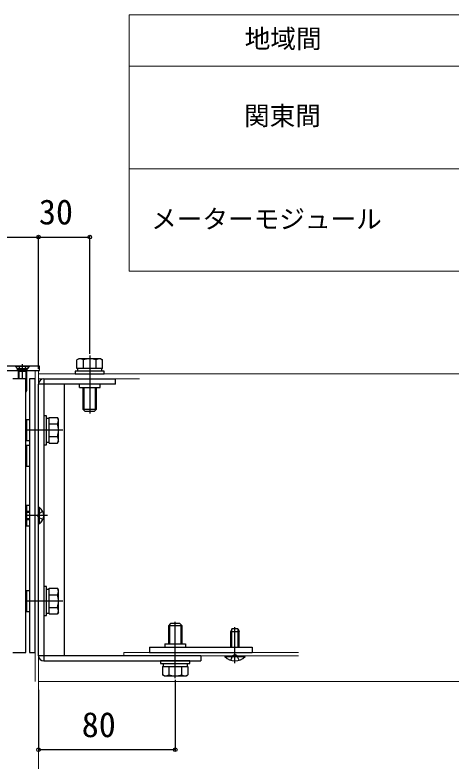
# Model space of a CAD drawing. Units: millimetres, scale not verified. Extents: x -875 to 875, y -1304 to 1298.
# Drawn here: x -643.8 to -388.4, y -386.7 to 49.9 of the extents above; entities that cross this region are included whole.
import ezdxf
from ezdxf.enums import TextEntityAlignment as Align

# ---------------------------------------------------------------- set-up
doc = ezdxf.new("R2010")
doc.units = ezdxf.units.MM
doc.header["$LTSCALE"] = 8
doc.layers.add('0-1_TABLE1', color=7, linetype='Continuous', lineweight=18)
doc.layers.add('0-4_YKK_12', color=2, linetype='Continuous', lineweight=18)
doc.layers.add('0-5_YKK_13', color=4, linetype='Continuous')
doc.layers.add('0-6_YKK_D', color=6, linetype='Continuous')
doc.styles.add('ＭＳ ゴシック', font='')
doc.styles.get('ＭＳ ゴシック').set_extended_font_data('MS Gothic')

msp = doc.modelspace()

# ---------------------------------------------------------------- linework, layer by layer
at = {"layer": '0-1_TABLE1'}
for p, q in [((-577, 49.9), (-7, 49.9)), ((-577, 49.9), (-577, -100.1)), ((-577, 19.9), (-7, 19.9)), ((-577, -40.1), (-7, -40.1)), ((-577, -100.1), (-7, -100.1))]:
    msp.add_line(p, q, dxfattribs=at)
at = {"layer": '0-4_YKK_12'}
for p, q in [((-660.45, -158.1), (-630, -158.1)), ((-632, -158.1), (-632, -340.1)), ((-630, -776.1), (-630, -158.1)), ((-630, -160.1), (60, -160.1)), ((-630, -160.1), (-630, -340.1)), ((-630, -163.1), (-570.913, -163.1)), ((-580, -323.1), (-477.745, -323.1)), ((-580, -325.1), (-580, -323.1)), ((-580, -325.1), (-477.745, -325.1)), ((-630, -340.1), (60, -340.1))]:
    msp.add_line(p, q, dxfattribs=at)
at = {"layer": '0-5_YKK_13'}
for p, q in [((-606.5, -151.4), (-607.506, -151.981)), ((-607.506, -156.9), (-607.506, -151.981)), ((-593.5, -151.4), (-606.5, -151.4)), ((-603.753, -156.9), (-603.753, -151.981)), ((-600, -149.409), (-600, -183.363)), ((-596.247, -156.9), (-596.247, -151.981)), ((-593.5, -151.4), (-592.494, -151.981)), ((-592.494, -156.9), (-592.494, -151.981)), ((-643.75, -155.6), (-642.25, -157.1)), ((-643.5, -155.55), (-635.5, -155.55)), ((-643.5, -155.55), (-643.5, -155.85)), ((-642.15, -157.2), (-643.5, -155.85)), ((-642.25, -158.1), (-642.25, -157.1)), ((-636.75, -157.1), (-642.25, -157.1)), ((-641.75, -155.55), (-640.645, -157.766)), ((-639.5, -154.524), (-639.5, -163.1)), ((-635.25, -155.6), (-636.75, -157.1)), ((-636.75, -158.1), (-636.75, -157.1)), ((-635.5, -155.55), (-635.5, -155.85)), ((-592.494, -156.9), (-607.506, -156.9)), ((-596, -156.9), (-604, -156.9)), ((-592.95, -158.5), (-592.95, -156.9)), ((-642, -158.6), (-641.887, -158.149)), ((-642, -158.6), (-642, -163.1)), ((-642, -158.6), (-637, -158.6)), ((-641.567, -158.6), (-641.91, -157.586)), ((-637.094, -157.6), (-641.906, -157.6)), ((-641.567, -158.6), (-641.567, -163.1)), ((-640.645, -157.766), (-639.5, -158.375)), ((-637.433, -158.6), (-637.09, -157.586)), ((-637.433, -158.6), (-637.433, -170.77)), ((-637, -158.6), (-637.113, -158.149)), ((-637, -158.6), (-637, -169.85)), ((-627, -163.1), (-627, -166.1)), ((-627, -163.1), (-585, -163.1)), ((-585, -166.1), (-585, -163.1)), ((-637, -169.85), (-637.5, -170.912)), ((-637, -169.85), (-637.5, -169.85)), ((-630, -325.1), (-630, -166.1)), ((-585, -166.1), (-630, -166.1)), ((-615, -166.1), (-615, -325.1)), ((-606, -168.1), (-606, -166.1)), ((-606, -168.1), (-594, -168.1)), ((-604, -168.1), (-604, -180.7)), ((-603.352, -181.348), (-603.352, -168.1)), ((-596.648, -181.348), (-596.648, -168.1)), ((-596, -180.7), (-596, -168.1)), ((-594, -168.1), (-594, -166.1)), ((-604, -180.7), (-596, -180.7)), ((-602.8, -181.9), (-604, -180.7)), ((-602.8, -181.9), (-597.2, -181.9)), ((-597.2, -181.9), (-596, -180.7)), ((-623.8, -185.594), (-618.881, -185.594)), ((-623.8, -200.606), (-623.8, -185.594)), ((-618.3, -186.6), (-618.881, -185.594)), ((-618.3, -199.6), (-618.3, -186.6)), ((-637, -189.1), (-637.5, -189.1)), ((-637.5, -189.748), (-637, -189.748)), ((-623.8, -197.1), (-623.8, -189.1)), ((-623.8, -189.347), (-618.881, -189.347)), ((-615.8, -193.1), (-637.5, -193.1)), ((-637.5, -196.452), (-637, -196.452)), ((-637.5, -197.1), (-637, -197.1)), ((-625.4, -200.15), (-623.8, -200.15)), ((-623.8, -196.853), (-618.881, -196.853)), ((-623.8, -200.606), (-618.881, -200.606)), ((-618.3, -199.6), (-618.881, -200.606)), ((-630, -247.85), (-630, -238.35)), ((-635, -240.6), (-637.5, -240.6)), ((-635, -241.254), (-637.5, -241.254)), ((-624.717, -243.1), (-637.5, -243.1)), ((-635, -244.946), (-637.5, -244.946)), ((-635, -245.6), (-637.5, -245.6)), ((-629.491, -247.85), (-630, -247.85)), ((-623.8, -285.594), (-618.881, -285.594)), ((-623.8, -300.606), (-623.8, -285.594)), ((-618.3, -286.6), (-618.881, -285.594)), ((-618.3, -299.6), (-618.3, -286.6)), ((-637, -289.1), (-637.5, -289.1)), ((-637.5, -289.748), (-637, -289.748)), ((-623.8, -297.1), (-623.8, -289.1)), ((-623.8, -289.347), (-618.881, -289.347)), ((-615.8, -293.1), (-637.5, -293.1)), ((-637.5, -296.452), (-637, -296.452)), ((-623.8, -296.853), (-618.881, -296.853)), ((-637.5, -297.1), (-637, -297.1)), ((-625.4, -300.15), (-623.8, -300.15)), ((-623.8, -300.606), (-618.881, -300.606)), ((-618.3, -299.6), (-618.881, -300.606)), ((-550, -338.25), (-550, -305.205)), ((-552.8, -306.3), (-554, -307.5)), ((-554, -307.5), (-554, -318.1)), ((-546, -307.5), (-554, -307.5)), ((-553.352, -306.852), (-553.352, -318.1)), ((-547.2, -306.3), (-552.8, -306.3)), ((-547.2, -306.3), (-546, -307.5)), ((-546.648, -306.852), (-546.648, -318.1)), ((-546, -318.1), (-546, -307.5)), ((-516.7, -309.1), (-517.5, -310.8)), ((-516.846, -320.1), (-516.846, -309.41)), ((-516.7, -309.1), (-513.3, -309.1)), ((-515, -329.414), (-515, -308.432)), ((-513.3, -309.1), (-512.5, -310.8)), ((-513.154, -320.1), (-513.154, -309.41)), ((-512.5, -320.1), (-512.5, -310.8)), ((-556, -318.1), (-544, -318.1)), ((-556, -318.1), (-556, -320.1)), ((-544, -318.1), (-544, -320.1)), ((-565, -320.1), (-505, -320.1)), ((-565, -320.1), (-565, -323.1)), ((-505, -320.1), (-505, -323.1)), ((-535, -325.1), (-630, -325.1)), ((-565, -323.1), (-505, -323.1)), ((-535, -325.1), (-535, -328.1)), ((-520.9, -325.609), (-520.9, -325.1)), ((-520.9, -325.1), (-509.1, -325.1)), ((-627, -328.1), (-535, -328.1)), ((-557.506, -331.3), (-557.506, -336.219)), ((-557.506, -331.3), (-542.494, -331.3)), ((-557.05, -329.7), (-557.05, -331.3)), ((-554, -331.3), (-546, -331.3)), ((-553.753, -331.3), (-553.753, -336.219)), ((-546.247, -331.3), (-546.247, -336.219)), ((-542.494, -331.3), (-542.494, -336.219)), ((-556.5, -336.8), (-557.506, -336.219)), ((-556.5, -336.8), (-543.5, -336.8)), ((-543.5, -336.8), (-542.494, -336.219))]:
    msp.add_line(p, q, dxfattribs=at)
for points in [[(-660.45, -158.1), (-629.5, -158.1), (-629.5, -155.6), (-659.994, -155.6)], [(-636.85, -157.2), (-635.5, -155.85), (-643.5, -155.85)], [(-637.25, -155.55), (-638.355, -157.766), (-639.5, -158.375)], [(-592.95, -158.5), (-607.05, -158.5), (-607.05, -156.9)], [(-645, -323.1), (-637.5, -323.1), (-637.5, -163.1), (-645, -163.1)], [(-627, -166.1), (-627, -325.1), (-627, -328.1)], [(-635.2, -187.1), (-637, -187.1), (-637, -199.1), (-635.2, -199.1)], [(-625.4, -200.15), (-625.4, -186.05), (-623.8, -186.05)], [(-635.2, -202.1), (-637, -202.1), (-637, -214.1), (-635.2, -214.1)], [(-635.2, -237.1), (-637, -237.1), (-637, -249.1), (-635.2, -249.1)], [(-629.491, -247.85), (-629.491, -238.35), (-630, -238.35)], [(-627.5, -240.75), (-629.97, -241.955), (-630.579, -243.1)], [(-627.5, -245.45), (-629.97, -244.245), (-630.579, -243.1)], [(-635.2, -287.1), (-637, -287.1), (-637, -299.1), (-635.2, -299.1)], [(-625.4, -300.15), (-625.4, -286.05), (-623.8, -286.05)], [(-517.5, -320.1), (-517.5, -310.8), (-512.5, -310.8)], [(-520.9, -325.609), (-509.1, -325.609), (-509.1, -325.1)], [(-517.5, -327.711), (-516.145, -324.933), (-515, -324.324)], [(-512.5, -327.711), (-513.855, -324.933), (-515, -324.324)], [(-557.05, -329.7), (-542.95, -329.7), (-542.95, -331.3)]]:
    msp.add_lwpolyline(points, dxfattribs=at)
for points in [[(-608.5, -160.1), (-591.5, -160.1), (-591.5, -158.5), (-608.5, -158.5)], [(-635.2, -323.1), (-632, -323.1), (-632, -163.1), (-635.2, -163.1)], [(-627, -184.6), (-627, -201.6), (-625.4, -201.6), (-625.4, -184.6)], [(-627, -284.6), (-627, -301.6), (-625.4, -301.6), (-625.4, -284.6)], [(-541.5, -328.1), (-558.5, -328.1), (-558.5, -329.7), (-541.5, -329.7)]]:
    msp.add_lwpolyline(points, close=True, dxfattribs=at)
for centre, radius, start, end in [((-605.629, -154.723), 3.323, 55.61575, 124.38425), ((-600, -163.819), 12.419, 72.41205, 107.58795), ((-594.371, -154.723), 3.323, 55.61575, 124.38425), ((-642.857, -157.907), 1, 345.96376, 45), ((-636.143, -157.907), 1, 135, 194.03624), ((-627, -166.1), 3, 90, 180), ((-621.623, -187.471), 3.323, 325.61575, 34.38425), ((-630.719, -193.1), 12.419, 342.41205, 17.58795), ((-621.623, -198.729), 3.323, 325.61575, 34.38425), ((-632.774, -243.1), 5.774, 304.65097, 55.34903), ((-621.623, -287.471), 3.323, 325.61575, 34.38425), ((-630.719, -293.1), 12.419, 342.41205, 17.58795), ((-621.623, -298.729), 3.323, 325.61575, 34.38425), ((-627, -325.1), 3, 180, 270), ((-515, -319.868), 8.232, 224.2189, 315.7811), ((-555.629, -333.477), 3.323, 235.61575, 304.38425), ((-550, -324.381), 12.419, 252.41205, 287.58795), ((-544.371, -333.477), 3.323, 235.61575, 304.38425)]:
    msp.add_arc(centre, radius, start, end, dxfattribs=at)
at = {"layer": '0-6_YKK_D'}
for p, q in [((-750, -80.1), (-630, -80.1)), ((-630, -157.1), (-630, -79.1)), ((-630, -157.1), (-630, -79.1)), ((-630, -80.1), (-600, -80.1)), ((-600, -148.409), (-600, -79.1)), ((-550, -339.25), (-550, -381.1)), ((-630, -345.1), (-630, -381.1)), ((-550, -380.1), (-630, -380.1))]:
    msp.add_line(p, q, dxfattribs=at)
for centre in [(-630, -80.1), (-630, -80.1), (-600, -80.1), (-630, -380.1), (-550, -380.1)]:
    msp.add_circle(centre, 1.075, dxfattribs=at)

# ---------------------------------------------------------------- texts
at = {"layer": '0-1_TABLE1', "style": 'ＭＳ ゴシック'}
for s, p in [('地域間', (-509.259, 27.187)), ('関東間', (-509.685, -17.898)), ('メーターモジュール', (-564.06, -78.324))]:
    msp.add_text(s, height=11, dxfattribs=at).set_placement(p, align=Align.BOTTOM_LEFT)
at = {"layer": '0-6_YKK_D', "style": 'ＭＳ ゴシック'}
for s, p in [('30', (-629.773, -77.1)), ('80', (-604.716, -377.1))]:
    msp.add_text(s, height=14.66, dxfattribs=at).set_placement(p, align=Align.BOTTOM_LEFT)

doc.saveas('drawing.dxf')
